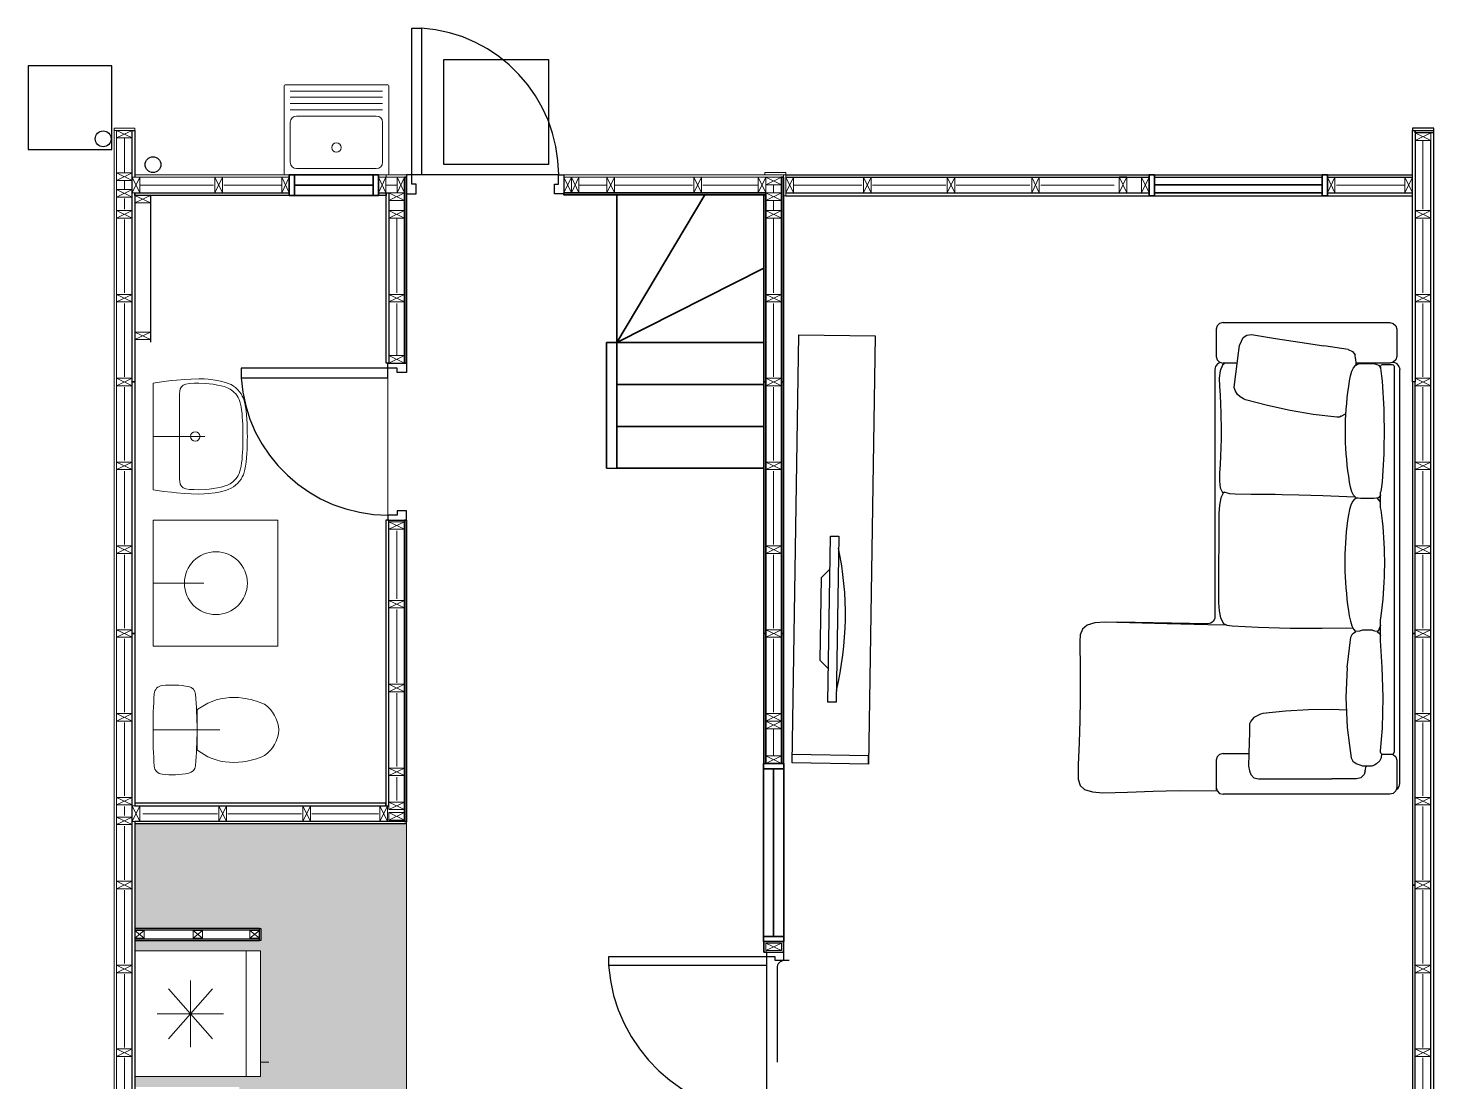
# Model space of a CAD drawing. Header units: inches. Extents: x 82 to 287, y 15 to 173.
# Drawn here: x 116.87 to 123.57, y 161.74 to 166.77 of the extents above; entities that cross this region are included whole.
import ezdxf

# ---------------------------------------------------------------- set-up
doc = ezdxf.new("R2010")
doc.units = ezdxf.units.IN
doc.header["$MEASUREMENT"] = 0
doc.linetypes.add('CENTER', pattern=[2, 1.25, -0.25, 0.25, -0.25])
doc.layers.add('_AUX', color=210, linetype='Continuous', lineweight=18, plot=False)
for name, color, linetype, lineweight in [('A-DETL-MBND', 3, 'Continuous', 18), ('A-DETL-MCUT', 4, 'Continuous', 25), ('A-DOOR-FULL', 4, 'Continuous', 25), ('A-ELEV-MBE1', 7, 'Continuous', 35), ('A-ELEV-MBE2', 4, 'Continuous', 25), ('A-FLOR-PATT', 8, 'Continuous', 18), ('A-FURN', 8, 'Continuous', 18), ('A-SECT-MCUT', 7, 'Continuous', 35), ('A-WALL-PATT', 8, 'Continuous', 18), ('A-WALL-STUD', 3, 'Continuous', 18)]:
    doc.layers.add(name, color=color, linetype=linetype, lineweight=lineweight)
doc.layers.add('ANG010029 Angely Ludres Meridienne Object by Polantis 2012-T1', color=7, linetype='Continuous', true_color=0xf0dfcc)
doc.layers.add('ARREDO', color=1, linetype='Continuous')
doc.linetypes.add('BATTING', pattern='A,0.0001,-0.1,[134,ltypeshp.shx,S=0.1,R=0,X=-0.1,Y=0],-0.2,[134,ltypeshp.shx,S=0.1,R=180,X=0.1,Y=0],-0.1', length=0.4001)

msp = doc.modelspace()

# ---------------------------------------------------------------- hatches: boundary and pattern name
at = {"layer": 'A-FLOR-PATT'}
h = msp.add_hatch(dxfattribs=at)
h.set_pattern_fill('DOTS', color=0, scale=0.02, style=0)
h.set_pattern_definition([(0, (-340.1699, 135.816882), (0.015875, 0.03175), [0, -0.03175])])
h.paths.add_polyline_path([(118.6746, 162.9714), (117.3776, 162.9714), (117.3776, 162.4714), (117.9782, 162.4714), (117.9782, 162.4144), (117.3776, 162.4144), (117.3776, 159.9634), (117.8776, 159.9634), (117.8776, 159.1634), (118.6746, 159.1634)])
h.paths.add_polyline_path([(117.4276, 160.7134), (118.0276, 160.7134), (118.0276, 161.3134), (117.4276, 161.3134)], flags=16)
h.paths.add_polyline_path([(117.8771, 161.7144), (117.3776, 161.7144), (117.3776, 161.3634), (117.8771, 161.3634)], flags=16)
h.paths.add_polyline_path([(117.9776, 162.3644), (117.3776, 162.3644), (117.3776, 161.7644), (117.9776, 161.7644)], flags=16)
h.paths.add_polyline_path([(117.8776, 160.6634), (117.3776, 160.6634), (117.3776, 159.9634), (117.8776, 159.9634)], flags=16)

# ---------------------------------------------------------------- linework, layer by layer
for p, q in [((123.5746, 158.7674), (123.5746, 166.2895)), ((120.4836, 166.0664), (123.4726, 166.0664)), ((120.4836, 165.9804), (122.2166, 165.9804)), ((122.2416, 165.9804), (123.0416, 165.9804)), ((123.0666, 165.9804), (123.4726, 165.9804)), ((120.4836, 165.9664), (123.4726, 165.9664)), ((119.6276, 164.6664), (119.6776, 164.6664)), ((120.3926, 161.5806), (120.3926, 162.2962))]:
    msp.add_line(p, q)
at = {"color": 0}
for p, q in [((122.4093, 166.0554), (123.0416, 166.0554)), ((123.0666, 166.0554), (123.2593, 166.0554))]:
    msp.add_line(p, q, dxfattribs=at)
at = {"color": 1}
for p, q in [((120.8779, 163.2947), (120.5136, 163.3004)), ((120.8773, 163.2551), (120.8779, 163.2947))]:
    msp.add_line(p, q, dxfattribs=at)
msp.add_lwpolyline([(120.9089, 165.2983), (120.8773, 163.2551), (120.513, 163.2608), (120.5447, 165.3039)], close=True, dxfattribs=at)
at = {"layer": '_AUX', "color": 0}
for points in [[(118.6746, 162.9714), (117.3776, 162.9714), (117.3776, 162.4714), (117.9782, 162.4714), (117.9782, 162.4144), (117.3776, 162.4144), (117.3776, 159.9634), (117.8776, 159.9634), (117.8776, 159.1634), (118.6746, 159.1634)], [(117.9776, 162.3644), (117.3776, 162.3644), (117.3776, 161.7644), (117.9776, 161.7644)]]:
    msp.add_lwpolyline(points, close=True, dxfattribs=at)
at = {"layer": 'A-DETL-MBND', "color": 0}
msp.add_line((117.2796, 166.2784), (117.2796, 166.2894), dxfattribs=at)
for points in [[(117.2796, 166.2894), (117.3776, 166.2894), (117.3776, 166.2784), (117.2796, 166.2784)], [(117.2796, 162.6784), (117.2796, 166.2784), (117.2906, 166.2784), (117.2906, 162.6784)], [(118.1146, 166.0554), (117.3776, 166.0554), (117.3776, 166.0664), (118.1146, 166.0664)], [(118.5396, 166.0664), (118.5776, 166.0664), (118.5776, 166.0554), (118.5396, 166.0554)], [(118.6746, 166.0664), (118.6746, 166.0554), (118.5776, 166.0554), (118.5776, 166.0664), (118.6746, 166.0664)], [(117.2906, 162.7034), (117.2906, 158.7784), (117.2796, 158.7784), (117.2796, 162.6784)]]:
    msp.add_lwpolyline(points, dxfattribs=at)
for points in [[(120.4726, 166.0664), (120.4726, 166.0554), (119.4246, 166.0554), (119.4246, 166.0664)], [(120.4836, 166.0774), (120.4836, 166.0664), (120.3836, 166.0664), (120.3836, 166.0774)], [(120.4836, 165.9664), (120.4726, 165.9664), (120.4726, 166.0664), (120.4836, 166.0664)]]:
    msp.add_lwpolyline(points, close=True, dxfattribs=at)
at = {"layer": 'A-DETL-MCUT', "color": 0}
for p, q in [((117.4526, 165.9684), (117.4526, 165.2684)), ((117.3656, 162.6784), (117.3656, 163.8784)), ((117.3656, 163.8784), (117.3776, 163.8784)), ((117.3776, 163.8784), (117.3776, 163.0564)), ((117.3776, 162.9814), (117.3776, 161.8284))]:
    msp.add_line(p, q, dxfattribs=at)
for points in [[(117.3776, 165.9755), (117.3776, 165.0784), (117.3656, 165.0784), (117.3656, 166.2784), (117.3776, 166.2784), (117.3776, 166.0554)], [(123.5746, 166.2895), (123.4726, 166.2895), (123.4726, 166.2785), (123.5746, 166.2785)], [(123.5746, 166.2664), (123.4846, 166.2664), (123.4846, 166.2784), (123.5746, 166.2784)], [(118.1146, 165.9684), (117.3776, 165.9684), (117.3776, 165.9804), (118.1146, 165.9804)], [(118.5396, 165.9804), (118.5776, 165.9804), (118.5776, 165.9684), (118.5396, 165.9684)], [(117.3776, 161.8284), (117.3776, 161.4784), (117.3656, 161.4784), (117.3656, 162.7034)], [(117.3776, 162.4654), (117.9722, 162.4654), (117.9722, 162.4714), (117.3776, 162.4714)], [(117.3776, 162.4144), (117.9722, 162.4144), (117.9722, 162.4204), (117.3776, 162.4204)]]:
    msp.add_lwpolyline(points, dxfattribs=at)
for points in [[(123.4726, 165.0784), (123.4726, 166.2784), (123.4846, 166.2784), (123.4846, 165.0784)], [(118.5896, 165.9804), (118.5896, 165.1684), (118.5776, 165.1684), (118.5776, 165.9804)], [(117.3656, 163.8784), (117.3656, 165.0784), (117.3776, 165.0784), (117.3776, 163.8784)], [(123.4846, 163.8784), (123.4846, 165.0784), (123.4726, 165.0784), (123.4726, 163.8784)], [(118.5896, 164.4184), (118.5754, 164.4184), (118.5754, 163.0564), (118.5896, 163.0564)], [(123.4846, 162.6784), (123.4846, 163.8784), (123.4726, 163.8784), (123.4726, 162.6784)], [(118.5754, 163.0564), (118.5754, 163.0684), (117.3776, 163.0684), (117.3776, 163.0564)], [(118.6746, 162.9714), (118.6746, 162.9814), (117.3776, 162.9814), (117.3776, 162.9714)], [(123.4846, 161.4784), (123.4846, 162.6784), (123.4726, 162.6784), (123.4726, 161.4784)], [(117.9722, 162.4144), (117.9722, 162.4714), (117.9782, 162.4714), (117.9782, 162.4144)]]:
    msp.add_lwpolyline(points, close=True, dxfattribs=at)
at = {"layer": 'A-DOOR-FULL', "color": 0}
for points in [[(118.7446, 166.7664), (118.7446, 166.0664), (118.6996, 166.0664), (118.6996, 166.7664), (118.7446, 166.7664)], [(118.6996, 166.0664), (118.6746, 166.0664), (118.6746, 165.9764), (118.7196, 165.9764), (118.7196, 166.0214), (118.6996, 166.0214), (118.6996, 166.0664)], [(119.3996, 166.0664), (119.4246, 166.0664), (119.4246, 165.9764), (119.3796, 165.9764), (119.3796, 166.0214), (119.3996, 166.0214), (119.3996, 166.0664)]]:
    msp.add_lwpolyline(points, dxfattribs=at)
at = {"layer": 'A-DOOR-FULL', "color": 0, "linetype": 'CENTER'}
for points in [[(118.5846, 165.1434), (118.5846, 165.1684), (118.6746, 165.1684), (118.6746, 165.1234), (118.6296, 165.1234), (118.6296, 165.1434), (118.5846, 165.1434)], [(117.8846, 165.0984), (118.5846, 165.0984), (118.5846, 165.1434), (117.8846, 165.1434), (117.8846, 165.0984)], [(118.5846, 164.4434), (118.5846, 164.4184), (118.6746, 164.4184), (118.6746, 164.4634), (118.6296, 164.4634), (118.6296, 164.4434), (118.5846, 164.4434)], [(120.3926, 162.3362), (120.3926, 162.3584), (120.4726, 162.3584), (120.4726, 162.3184), (120.4326, 162.3184), (120.4326, 162.3362), (120.3926, 162.3362)], [(119.6371, 162.2962), (120.3926, 162.2962), (120.3926, 162.3362), (119.6371, 162.3362), (119.6371, 162.2962)]]:
    msp.add_lwpolyline(points, dxfattribs=at)
for centre, radius, start, end in [((118.697, 166.0654), 0.7027, 0.08643, 86.10934), ((118.5857, 165.1461), 0.7027, 183.89066, 269.91357), ((120.4101, 162.3557), 0.7753, 184.40465, 268.71036)]:
    msp.add_arc(centre, radius, start, end, dxfattribs=at)
at = {"layer": 'A-ELEV-MBE1', "color": 0}
for p, q in [((118.1396, 166.0664), (118.5146, 166.0664)), ((118.1396, 166.0174), (118.5146, 166.0174)), ((122.2416, 165.9804), (123.0416, 165.9804)), ((118.1396, 165.9684), (118.5146, 165.9684)), ((119.6276, 165.2664), (119.6276, 164.6664)), ((119.6776, 165.2664), (119.6776, 164.6664)), ((120.3771, 162.4084), (120.3771, 163.2584)), ((120.4731, 162.4084), (120.4731, 163.2584)), ((117.2801, 161.8284), (117.2801, 161.8284))]:
    msp.add_line(p, q, dxfattribs=at)
at = {"layer": 'A-ELEV-MBE1', "color": 0, "linetype": 'Continuous'}
for p, q in [((122.2416, 166.0181), (123.0416, 166.0181)), ((120.4246, 162.4334), (120.4246, 163.2329))]:
    msp.add_line(p, q, dxfattribs=at)
at = {"layer": 'A-ELEV-MBE1', "color": 0}
for points in [[(118.1146, 166.0664), (118.1396, 166.0664), (118.1396, 165.9684), (118.1146, 165.9684)], [(118.5146, 166.0664), (118.5396, 166.0664), (118.5396, 165.9684), (118.5146, 165.9684)], [(122.2166, 166.0664), (122.2416, 166.0664), (122.2416, 165.9664), (122.2166, 165.9664)], [(123.0416, 166.0664), (123.0666, 166.0664), (123.0666, 165.9664), (123.0416, 165.9664)], [(120.3771, 163.2334), (120.3771, 163.2584), (120.4731, 163.2584), (120.4731, 163.2334)], [(120.3771, 162.4084), (120.3771, 162.4334), (120.4731, 162.4334), (120.4731, 162.4084)]]:
    msp.add_lwpolyline(points, close=True, dxfattribs=at)
for points in [[(119.6776, 165.2664), (119.6776, 165.9704)], [(119.6776, 165.2664), (120.097, 165.9704)], [(119.6776, 165.2664), (120.3776, 165.6216)], [(119.6776, 165.2664), (119.6276, 165.2664)], [(119.6776, 165.2664), (120.3776, 165.2664)], [(119.6776, 165.0664), (120.3776, 165.0664)], [(119.6776, 164.8664), (120.3776, 164.8664)], [(119.6776, 164.6664), (120.3776, 164.6664)]]:
    msp.add_lwpolyline(points, dxfattribs=at)
at = {"layer": 'A-ELEV-MBE2', "color": 0}
for p, q in [((123.5596, 158.8264), (123.5596, 166.2304)), ((119.3996, 166.0664), (118.6996, 166.0664)), ((120.4836, 166.0554), (122.2166, 166.0554)), ((122.2416, 166.0554), (123.0416, 166.0554)), ((123.0666, 166.0554), (123.4726, 166.0554))]:
    msp.add_line(p, q, dxfattribs=at)
at = {"layer": 'A-ELEV-MBE2', "color": 0, "ltscale": 0.05}
msp.add_lwpolyline([(116.8688, 166.1868), (117.2688, 166.1868), (117.2688, 166.5868), (116.8688, 166.5868)], close=True, dxfattribs=at)
at = {"layer": 'A-ELEV-MBE2', "color": 0}
msp.add_lwpolyline([(118.8515, 166.6164), (119.3515, 166.6164), (119.3515, 166.1164), (118.8515, 166.1164), (118.8515, 166.6164)], dxfattribs=at)
at = {"layer": 'A-ELEV-MBE2', "color": 0, "ltscale": 0.05}
for centre in [(117.2269, 166.2383), (117.4645, 166.1149)]:
    msp.add_circle(centre, 0.0375, dxfattribs=at)
at = {"layer": 'A-FLOR-PATT', "color": 0}
msp.add_line((118.5846, 164.4434), (118.5846, 165.1434), dxfattribs=at)
at = {"layer": 'A-FLOR-PATT', "color": 0, "linetype": 'BATTING', "ltscale": 0.11}
msp.add_lwpolyline([(118.6272, 165.6619), (118.6272, 165.6624)], dxfattribs=at)
at = {"layer": 'A-FURN', "color": 0, "ltscale": 0.25}
for p, q in [((118.0896, 166.4914), (118.0896, 166.0714)), ((118.5846, 166.4964), (118.0946, 166.4964)), ((118.5596, 166.4664), (118.1196, 166.4664)), ((118.5896, 166.0714), (118.5896, 166.4914)), ((118.5596, 166.4364), (118.1196, 166.4364)), ((118.5596, 166.4064), (118.1196, 166.4064)), ((118.5596, 166.3764), (118.1196, 166.3764)), ((118.1196, 166.3164), (118.1196, 166.1264)), ((118.5296, 166.3464), (118.1496, 166.3464)), ((118.5596, 166.1264), (118.5596, 166.3164)), ((118.0946, 166.0664), (118.5846, 166.0664)), ((118.1496, 166.0964), (118.5296, 166.0964))]:
    msp.add_line(p, q, dxfattribs=at)
at = {"layer": 'A-FURN', "color": 0}
for p, q in [((117.5163, 165.0805), (117.4646, 165.073)), ((117.4646, 165.073), (117.4646, 164.8184)), ((117.5524, 165.0849), (117.5163, 165.0805)), ((117.5773, 165.0875), (117.5524, 165.0849)), ((117.6157, 165.0906), (117.5773, 165.0875)), ((117.5918, 165.0338), (117.5909, 165.0219)), ((117.5949, 165.0457), (117.5918, 165.0338)), ((117.6005, 165.055), (117.5949, 165.0457)), ((117.6088, 165.0628), (117.6005, 165.055)), ((117.6207, 165.0684), (117.6088, 165.0628)), ((117.6468, 165.0923), (117.6157, 165.0906)), ((117.6386, 165.0708), (117.6207, 165.0684)), ((117.6615, 165.0722), (117.6386, 165.0708)), ((117.6837, 165.0934), (117.6468, 165.0923)), ((117.6835, 165.0724), (117.6615, 165.0722)), ((117.7145, 165.0714), (117.6835, 165.0724)), ((117.7082, 165.0928), (117.6837, 165.0934)), ((117.7279, 165.0913), (117.7082, 165.0928)), ((117.7327, 165.0698), (117.7145, 165.0714)), ((117.7619, 165.0869), (117.7279, 165.0913)), ((117.7513, 165.0674), (117.7327, 165.0698)), ((117.7725, 165.0636), (117.7513, 165.0674)), ((117.7859, 165.0823), (117.7619, 165.0869)), ((117.7894, 165.0599), (117.7725, 165.0636)), ((117.81, 165.0763), (117.7859, 165.0823)), ((117.8047, 165.056), (117.7894, 165.0599)), ((117.8196, 165.0507), (117.8047, 165.056)), ((117.8237, 165.0717), (117.81, 165.0763)), ((117.8323, 165.044), (117.8196, 165.0507)), ((117.8369, 165.0655), (117.8237, 165.0717)), ((117.8456, 165.0345), (117.8323, 165.044)), ((117.8479, 165.059), (117.8369, 165.0655)), ((117.8524, 165.0283), (117.8456, 165.0345)), ((117.8584, 165.0512), (117.8479, 165.059)), ((117.8692, 165.0411), (117.8584, 165.0512)), ((117.8774, 165.0318), (117.8692, 165.0411)), ((117.8845, 165.0219), (117.8774, 165.0318)), ((117.5909, 165.0219), (117.5906, 165.0095)), ((117.5906, 164.8184), (117.5906, 165.0095)), ((117.8591, 165.021), (117.8524, 165.0283)), ((117.8654, 165.0127), (117.8591, 165.021)), ((117.8708, 165.004), (117.8654, 165.0127)), ((117.8755, 164.9946), (117.8708, 165.004)), ((117.8793, 164.9845), (117.8755, 164.9946)), ((117.8824, 164.9727), (117.8793, 164.9845)), ((117.8849, 164.9598), (117.8824, 164.9727)), ((117.8907, 165.0114), (117.8845, 165.0219)), ((117.8955, 165.0013), (117.8907, 165.0114)), ((117.8999, 164.9891), (117.8955, 165.0013)), ((117.9031, 164.9765), (117.8999, 164.9891)), ((117.9062, 164.9596), (117.9031, 164.9765)), ((117.8872, 164.945), (117.8849, 164.9598)), ((117.8892, 164.9287), (117.8872, 164.945)), ((117.8906, 164.9112), (117.8892, 164.9287)), ((117.8916, 164.895), (117.8906, 164.9112)), ((117.9089, 164.941), (117.9062, 164.9596)), ((117.911, 164.9211), (117.9089, 164.941)), ((117.9123, 164.9002), (117.911, 164.9211)), ((117.9133, 164.8797), (117.9123, 164.9006)), ((117.8924, 164.8766), (117.8916, 164.895)), ((117.8931, 164.857), (117.8924, 164.8766)), ((117.8935, 164.8357), (117.8931, 164.857)), ((117.8936, 164.8184), (117.8935, 164.8357)), ((117.9141, 164.8571), (117.9133, 164.8801)), ((117.9145, 164.8336), (117.9141, 164.8575)), ((117.9146, 164.8184), (117.9145, 164.834)), ((117.4646, 164.8184), (117.4646, 164.5639)), ((117.4646, 164.8184), (117.7122, 164.8184)), ((117.5906, 164.8184), (117.5906, 164.6274)), ((117.8931, 164.7798), (117.8924, 164.7602)), ((117.8935, 164.8011), (117.8931, 164.7798)), ((117.8936, 164.8184), (117.8935, 164.8011)), ((117.9133, 164.7568), (117.9141, 164.7797)), ((117.9141, 164.7793), (117.9145, 164.803)), ((117.9145, 164.803), (117.9146, 164.8184)), ((117.8892, 164.7082), (117.8872, 164.6918)), ((117.8906, 164.7256), (117.8892, 164.7082)), ((117.8916, 164.7419), (117.8906, 164.7256)), ((117.8924, 164.7602), (117.8916, 164.7419)), ((117.9062, 164.6773), (117.9089, 164.6958)), ((117.9089, 164.6958), (117.911, 164.7157)), ((117.911, 164.7157), (117.9123, 164.7366)), ((117.9123, 164.7362), (117.9133, 164.7571)), ((117.8708, 164.6328), (117.8654, 164.6241)), ((117.8755, 164.6422), (117.8708, 164.6328)), ((117.8793, 164.6524), (117.8755, 164.6422)), ((117.8824, 164.6642), (117.8793, 164.6524)), ((117.8849, 164.677), (117.8824, 164.6642)), ((117.8872, 164.6918), (117.8849, 164.677)), ((117.8907, 164.6254), (117.8955, 164.6356)), ((117.8955, 164.6356), (117.8999, 164.6478)), ((117.8999, 164.6478), (117.9031, 164.6603)), ((117.9031, 164.6603), (117.9062, 164.6773)), ((117.4646, 164.5639), (117.5163, 164.5564)), ((117.5909, 164.6149), (117.5906, 164.6274)), ((117.5918, 164.603), (117.5909, 164.6149)), ((117.5949, 164.5911), (117.5918, 164.603)), ((117.6005, 164.5818), (117.5949, 164.5911)), ((117.6088, 164.5741), (117.6005, 164.5818)), ((117.6207, 164.5684), (117.6088, 164.5741)), ((117.6386, 164.5661), (117.6207, 164.5684)), ((117.6615, 164.5647), (117.6386, 164.5661)), ((117.6835, 164.5644), (117.6615, 164.5647)), ((117.7145, 164.5655), (117.6835, 164.5644)), ((117.7327, 164.5671), (117.7145, 164.5655)), ((117.7513, 164.5695), (117.7327, 164.5671)), ((117.7725, 164.5732), (117.7513, 164.5695)), ((117.7894, 164.5769), (117.7725, 164.5732)), ((117.8047, 164.5809), (117.7894, 164.5769)), ((117.8196, 164.5862), (117.8047, 164.5809)), ((117.81, 164.5605), (117.8237, 164.5652)), ((117.8323, 164.5928), (117.8196, 164.5862)), ((117.8237, 164.5652), (117.8369, 164.5713)), ((117.8456, 164.6023), (117.8323, 164.5928)), ((117.8369, 164.5713), (117.8479, 164.5779)), ((117.8524, 164.6085), (117.8456, 164.6023)), ((117.8479, 164.5779), (117.8584, 164.5857)), ((117.8591, 164.6158), (117.8524, 164.6085)), ((117.8584, 164.5857), (117.8692, 164.5958)), ((117.8654, 164.6241), (117.8591, 164.6158)), ((117.8692, 164.5958), (117.8774, 164.605)), ((117.8774, 164.605), (117.8845, 164.6149)), ((117.8845, 164.6149), (117.8907, 164.6254)), ((117.5163, 164.5564), (117.5524, 164.5519)), ((117.5524, 164.5519), (117.5773, 164.5494)), ((117.5773, 164.5494), (117.6157, 164.5463)), ((117.6157, 164.5463), (117.6468, 164.5445)), ((117.6468, 164.5445), (117.6837, 164.5434)), ((117.6837, 164.5434), (117.7082, 164.5441)), ((117.7082, 164.5441), (117.7279, 164.5455)), ((117.7279, 164.5455), (117.7619, 164.5499)), ((117.7619, 164.5499), (117.7859, 164.5546)), ((117.7859, 164.5546), (117.81, 164.5605)), ((120.3776, 164.3584), (120.3776, 162.3584)), ((117.6755, 163.4184), (117.6755, 163.5129)), ((117.6782, 163.5173), (117.7265, 163.5465)), ((117.7836, 163.4184), (117.4646, 163.4184)), ((117.6755, 163.4184), (117.6755, 163.3239)), ((117.6782, 163.3195), (117.7265, 163.2903)), ((117.4226, 162.4609), (117.3776, 162.4249)), ((117.3776, 162.4609), (117.4226, 162.4249)), ((117.7004, 162.4609), (117.6554, 162.4249)), ((117.6554, 162.4609), (117.7004, 162.4249)), ((117.9722, 162.4609), (117.9272, 162.4249)), ((117.9272, 162.4609), (117.9722, 162.4249)), ((117.3776, 162.3644), (117.3776, 161.7644)), ((117.9776, 162.3644), (117.3776, 162.3644)), ((117.9082, 161.7644), (117.9082, 162.3644)), ((117.9776, 161.7644), (117.9776, 162.3644)), ((117.6429, 162.0644), (117.6429, 162.2231)), ((117.7481, 161.9455), (117.5378, 162.1833)), ((117.7481, 162.1833), (117.5378, 161.9455)), ((117.4842, 162.0644), (117.8016, 162.0644)), ((117.6429, 162.0644), (117.6429, 161.9057)), ((117.9776, 161.8338), (118.0176, 161.8338)), ((117.3776, 161.7644), (117.9776, 161.7644))]:
    msp.add_line(p, q, dxfattribs=at)
for points in [[(117.4646, 164.4184), (117.4646, 163.8184), (118.0596, 163.8184), (118.0596, 164.4184), (117.4646, 164.4184)], [(117.4646, 164.1184), (117.7066, 164.1184)]]:
    msp.add_lwpolyline(points, dxfattribs=at)
for points in [[(117.4226, 162.4609), (117.3776, 162.4609), (117.3776, 162.4249), (117.4226, 162.4249)], [(117.7004, 162.4609), (117.6554, 162.4609), (117.6554, 162.4249), (117.7004, 162.4249)], [(117.9722, 162.4609), (117.9272, 162.4609), (117.9272, 162.4249), (117.9722, 162.4249)]]:
    msp.add_lwpolyline(points, close=True, dxfattribs=at)
at = {"layer": 'A-FURN', "color": 0, "ltscale": 0.25}
msp.add_circle((118.3396, 166.1964), 0.0224, dxfattribs=at)
at = {"layer": 'A-FURN', "color": 0}
for centre, radius in [((117.666, 164.8184), 0.0228), ((117.7646, 164.1184), 0.15)]:
    msp.add_circle(centre, radius, dxfattribs=at)
at = {"layer": 'A-FURN', "color": 0, "ltscale": 0.25}
for centre, radius, start, end in [((118.0946, 166.4914), 0.005, 90, 180), ((118.5846, 166.4914), 0.005, 0, 90), ((118.1496, 166.3164), 0.03, 90, 180), ((118.5296, 166.3164), 0.03, 0, 90), ((118.1496, 166.1264), 0.03, 180, 270), ((118.5296, 166.1264), 0.03, 270, 0), ((118.0946, 166.0714), 0.005, 180, 270), ((118.5846, 166.0714), 0.005, 270, 0)]:
    msp.add_arc(centre, radius, start, end, dxfattribs=at)
at = {"layer": 'A-FURN', "color": 0}
for centre, radius, start, end in [((117.9373, 164.9018), 0.025, 182.80689, 183.76472), ((117.9383, 164.8809), 0.025, 181.9684, 182.80689), ((117.9391, 164.858), 0.025, 181.0739, 181.9684), ((117.9395, 164.8341), 0.025, 180.31842, 181.0739), ((117.9391, 164.7789), 0.025, 178.0316, 178.9261), ((117.9373, 164.735), 0.025, 176.23528, 177.19311), ((117.9383, 164.7559), 0.025, 177.19311, 178.0316), ((117.5122, 163.5883), 0.042, 96.3359, 176.25542), ((117.5549, 163.2037), 0.429, 79.25484, 96.3359), ((117.6274, 163.5859), 0.04, 4.94027, 79.25484), ((120.108, 163.4184), 2.6433, 176.25542, 183.74458), ((115.6904, 163.4184), 1.9843, 355.05973, 4.94027), ((117.8506, 163.2734), 0.3, 81.79307, 114.43818), ((117.8471, 163.2153), 0.3581, 65.47558, 82.55676), ((117.6805, 163.5129), 0.005, 118.0226, 180), ((117.9082, 163.4112), 0.1566, 2.65515, 56.02113), ((117.9082, 163.4257), 0.1566, 303.97887, 357.34485), ((117.6805, 163.3239), 0.005, 180, 241.9774), ((117.8506, 163.5634), 0.3, 245.56182, 278.20693), ((117.8471, 163.6216), 0.3581, 277.44324, 294.52442), ((117.5122, 163.2485), 0.042, 183.74458, 263.6641), ((117.6274, 163.251), 0.04, 280.74516, 355.05973), ((117.5549, 163.6331), 0.429, 263.6641, 280.74516)]:
    msp.add_arc(centre, radius, start, end, dxfattribs=at)
at = {"layer": 'A-SECT-MCUT', "color": 0}
for p, q in [((120.3777, 162.4084), (120.3777, 162.3584)), ((120.3777, 162.3584), (120.3926, 162.3584)), ((120.4726, 162.3584), (120.4726, 162.4084))]:
    msp.add_line(p, q, dxfattribs=at)
for points in [[(118.6746, 166.0554), (118.6646, 166.0554), (118.6646, 165.1684), (118.6746, 165.1684)], [(120.4726, 166.0554), (120.4726, 165.0784), (120.4626, 165.0784), (120.4626, 166.0554)], [(119.4246, 165.9804), (120.3876, 165.9804), (120.3876, 165.9704), (119.4246, 165.9704)], [(120.3876, 165.9704), (120.3876, 165.0784), (120.3776, 165.0784), (120.3776, 165.9704)], [(120.3876, 165.0784), (120.3876, 163.8784), (120.3776, 163.8784), (120.3776, 165.0784)], [(120.4726, 165.0784), (120.4726, 163.8784), (120.4626, 163.8784), (120.4626, 165.0784)], [(118.6646, 162.9814), (118.6746, 162.9814), (118.6746, 164.4184), (118.6646, 164.4184)]]:
    msp.add_lwpolyline(points, close=True, dxfattribs=at)
for points in [[(120.3776, 163.2584), (120.3776, 163.8784), (120.3876, 163.8784), (120.3876, 163.2584)], [(120.4626, 163.2584), (120.4626, 163.8784), (120.4726, 163.8784), (120.4726, 163.2584)]]:
    msp.add_lwpolyline(points, dxfattribs=at)
at = {"layer": 'A-WALL-PATT', "color": 0, "ltscale": 0.1}
for p, q in [((117.3281, 166.0759), (117.3281, 166.2424)), ((123.5221, 166.2304), (123.5221, 165.9034)), ((117.3281, 165.9959), (117.3281, 166.0399)), ((117.7526, 166.0179), (117.4016, 166.0179)), ((118.0786, 166.0179), (117.8026, 166.0179)), ((118.5756, 166.0179), (118.6286, 166.0179)), ((119.6296, 166.0179), (119.4966, 166.0179)), ((119.6656, 166.0179), (120.0376, 166.0179)), ((120.0876, 166.0179), (120.3516, 166.0179)), ((120.4251, 165.9804), (120.4251, 166.0194)), ((120.8466, 166.0179), (120.5196, 166.0179)), ((121.2466, 166.0179), (120.8966, 166.0179)), ((121.6476, 166.0179), (121.2966, 166.0179)), ((122.049, 166.0179), (121.699, 166.0179)), ((123.1096, 166.0179), (123.4366, 166.0179)), ((117.3281, 165.9034), (117.3281, 165.9529)), ((120.4251, 165.9444), (120.4251, 165.8964)), ((117.3281, 165.5034), (117.3281, 165.8534)), ((118.6271, 165.5034), (118.6271, 165.8604)), ((120.4251, 165.8604), (120.4251, 165.5034)), ((123.5221, 165.8534), (123.5221, 165.5034)), ((117.3281, 165.1034), (117.3281, 165.4534)), ((118.6271, 165.2044), (118.6271, 165.4534)), ((120.4251, 165.4534), (120.4251, 165.1034)), ((123.5221, 165.4534), (123.5221, 165.1034)), ((117.3281, 164.7034), (117.3281, 165.0534)), ((120.4251, 165.0534), (120.4251, 164.7034)), ((123.5221, 165.0534), (123.5221, 164.7034)), ((117.3281, 164.3034), (117.3281, 164.6534)), ((120.4251, 164.6534), (120.4251, 164.3034)), ((123.5221, 164.6534), (123.5221, 164.3034)), ((118.6271, 164.0434), (118.6271, 164.3684)), ((117.3281, 163.9034), (117.3281, 164.2534)), ((120.4251, 164.2534), (120.4251, 163.9034)), ((123.5221, 164.2534), (123.5221, 163.9034)), ((118.6271, 163.6434), (118.6271, 163.9934)), ((117.3281, 163.5034), (117.3281, 163.8534)), ((120.4251, 163.8534), (120.4251, 163.5034)), ((123.5221, 163.8534), (123.5221, 163.5034)), ((118.6271, 163.2434), (118.6271, 163.5934)), ((117.3281, 163.1033), (117.3281, 163.4534)), ((120.4251, 163.4244), (120.4251, 163.2944)), ((123.5221, 163.4534), (123.5221, 163.1033)), ((118.6271, 163.0814), (118.6271, 163.1934)), ((117.3281, 163.0533), (117.3281, 163.0099)), ((117.4156, 163.0189), (117.7723, 163.0189)), ((117.8223, 163.0189), (118.1723, 163.0189)), ((118.2223, 163.0189), (118.5396, 163.0189)), ((123.5221, 163.0533), (123.5221, 162.7034)), ((117.3281, 162.9599), (117.3281, 162.7034)), ((117.3281, 162.6534), (117.3281, 162.3034)), ((123.5221, 162.6534), (123.5221, 162.3034)), ((117.3281, 161.9034), (117.3281, 162.2534)), ((123.5221, 162.2534), (123.5221, 161.9034)), ((117.3281, 161.8534), (117.3281, 161.5034)), ((123.5221, 161.8534), (123.5221, 161.5034))]:
    msp.add_line(p, q, dxfattribs=at)
at = {"layer": 'A-WALL-PATT', "color": 0}
msp.add_line((119.5246, 166.0179), (119.6226, 166.0179), dxfattribs=at)
at = {"layer": 'A-WALL-STUD', "color": 0}
for p, q in [((117.3656, 166.2784), (117.2906, 166.2424)), ((117.2906, 166.2784), (117.3656, 166.2424)), ((123.5596, 166.2664), (123.4846, 166.2304)), ((123.4846, 166.2664), (123.5596, 166.2304)), ((117.3656, 166.0399), (117.2906, 166.0759)), ((117.2906, 166.0399), (117.3656, 166.0759)), ((117.3656, 165.9804), (117.4016, 166.0554)), ((117.3656, 166.0554), (117.4016, 165.9804)), ((117.7596, 165.9804), (117.7956, 166.0554)), ((117.7596, 166.0554), (117.7956, 165.9804)), ((118.0786, 165.9804), (118.1146, 166.0554)), ((118.0786, 166.0554), (118.1146, 165.9804)), ((118.5396, 165.9804), (118.5756, 166.0554)), ((118.5396, 166.0554), (118.5756, 165.9804)), ((118.6286, 165.9804), (118.6646, 166.0554)), ((118.6286, 166.0554), (118.6646, 165.9804)), ((119.4246, 165.9804), (119.4606, 166.0554)), ((119.4246, 166.0554), (119.4606, 165.9804)), ((119.4606, 165.9804), (119.4966, 166.0554)), ((119.4606, 166.0554), (119.4966, 165.9804)), ((119.6296, 165.9804), (119.6656, 166.0554)), ((119.6296, 166.0554), (119.6656, 165.9804)), ((120.0446, 165.9804), (120.0806, 166.0554)), ((120.0446, 166.0554), (120.0806, 165.9804)), ((120.3516, 165.9804), (120.3876, 166.0554)), ((120.3516, 166.0554), (120.3876, 165.9804)), ((120.3876, 166.0554), (120.4626, 166.0194)), ((120.4626, 166.0554), (120.3876, 166.0194)), ((120.5196, 166.0554), (120.4836, 165.9804)), ((120.5196, 165.9804), (120.4836, 166.0554)), ((120.8896, 166.0554), (120.8536, 165.9804)), ((120.8896, 165.9804), (120.8536, 166.0554)), ((121.2896, 166.0554), (121.2536, 165.9804)), ((121.2896, 165.9804), (121.2536, 166.0554)), ((121.692, 166.0554), (121.656, 165.9804)), ((121.692, 165.9804), (121.656, 166.0554)), ((122.11, 166.0562), (122.074, 165.9812)), ((122.11, 165.9812), (122.074, 166.0562)), ((122.2166, 166.0554), (122.1806, 165.9804)), ((122.2166, 165.9804), (122.1806, 166.0554)), ((123.0666, 165.9804), (123.1026, 166.0554)), ((123.0666, 166.0554), (123.1026, 165.9804)), ((123.4366, 165.9804), (123.4726, 166.0554)), ((123.4366, 166.0554), (123.4726, 165.9804)), ((117.3656, 165.9959), (117.2906, 165.9599)), ((117.2906, 165.9959), (117.3656, 165.9599)), ((118.5896, 165.9804), (118.6646, 165.9444)), ((118.6646, 165.9804), (118.5896, 165.9444)), ((120.3876, 165.9804), (120.4626, 165.9444)), ((120.4626, 165.9804), (120.3876, 165.9444)), ((117.4526, 165.9684), (117.3776, 165.9324)), ((117.3776, 165.9684), (117.4526, 165.9324)), ((117.3656, 165.8964), (117.2906, 165.8604)), ((117.2906, 165.8964), (117.3656, 165.8604)), ((118.5896, 165.8964), (118.6646, 165.8604)), ((118.6646, 165.8964), (118.5896, 165.8604)), ((120.4626, 165.8964), (120.3876, 165.8604)), ((120.3876, 165.8964), (120.4626, 165.8604)), ((123.5596, 165.8964), (123.4846, 165.8604)), ((123.4846, 165.8964), (123.5596, 165.8604)), ((117.3656, 165.4964), (117.2906, 165.4604)), ((117.2906, 165.4964), (117.3656, 165.4604)), ((118.5896, 165.4964), (118.6646, 165.4604)), ((118.6646, 165.4964), (118.5896, 165.4604)), ((120.4626, 165.4964), (120.3876, 165.4604)), ((120.3876, 165.4964), (120.4626, 165.4604)), ((123.5596, 165.4964), (123.4846, 165.4604)), ((123.4846, 165.4964), (123.5596, 165.4604)), ((123.5596, 165.4964), (123.4846, 165.4604)), ((123.4846, 165.4964), (123.5596, 165.4604)), ((117.4526, 165.3164), (117.3776, 165.2804)), ((117.3776, 165.3164), (117.4526, 165.2804)), ((118.5896, 165.2044), (118.6646, 165.1684)), ((118.6646, 165.2044), (118.5896, 165.1684)), ((117.3656, 165.0964), (117.2906, 165.0604)), ((117.2906, 165.0964), (117.3656, 165.0604)), ((120.4626, 165.0964), (120.3876, 165.0604)), ((120.3876, 165.0964), (120.4626, 165.0604)), ((123.5596, 165.0964), (123.4846, 165.0604)), ((123.4846, 165.0964), (123.5596, 165.0604)), ((117.3656, 164.6964), (117.2906, 164.6604)), ((117.2906, 164.6964), (117.3656, 164.6604)), ((120.4626, 164.6964), (120.3876, 164.6604)), ((120.3876, 164.6964), (120.4626, 164.6604)), ((123.4846, 164.6964), (123.5596, 164.6604)), ((123.5596, 164.6964), (123.4846, 164.6604)), ((118.5896, 164.4114), (118.6646, 164.3754)), ((118.6646, 164.4114), (118.5896, 164.3754)), ((117.3656, 164.2964), (117.2906, 164.2604)), ((117.2906, 164.2964), (117.3656, 164.2604)), ((120.4626, 164.2964), (120.3876, 164.2604)), ((120.3876, 164.2964), (120.4626, 164.2604)), ((123.5596, 164.2964), (123.4846, 164.2604)), ((123.4846, 164.2964), (123.5596, 164.2604)), ((118.5896, 164.0364), (118.6646, 164.0004)), ((118.6646, 164.0364), (118.5896, 164.0004)), ((117.3656, 163.8604), (117.2906, 163.8964)), ((117.2906, 163.8604), (117.3656, 163.8964)), ((120.4626, 163.8604), (120.3876, 163.8964)), ((120.3876, 163.8604), (120.4626, 163.8964)), ((123.5596, 163.8604), (123.4846, 163.8964)), ((123.4846, 163.8604), (123.5596, 163.8964)), ((123.4846, 163.8604), (123.5596, 163.8964)), ((123.5596, 163.8604), (123.4846, 163.8964)), ((118.5896, 163.6364), (118.6646, 163.6004)), ((118.6646, 163.6364), (118.5896, 163.6004)), ((117.3656, 163.4604), (117.2906, 163.4964)), ((117.2906, 163.4604), (117.3656, 163.4964)), ((120.4626, 163.4604), (120.3876, 163.4964)), ((120.3876, 163.4604), (120.4626, 163.4964)), ((123.5596, 163.4604), (123.4846, 163.4964)), ((123.4846, 163.4604), (123.5596, 163.4964)), ((123.4846, 163.4604), (123.5596, 163.4964)), ((123.5596, 163.4604), (123.4846, 163.4964)), ((120.4626, 163.4244), (120.3876, 163.4604)), ((120.3876, 163.4244), (120.4626, 163.4604)), ((120.4626, 163.2584), (120.3876, 163.2944)), ((120.3876, 163.2584), (120.4626, 163.2944)), ((118.5896, 163.2364), (118.6646, 163.2004)), ((118.6646, 163.2364), (118.5896, 163.2004)), ((117.3656, 163.0603), (117.2906, 163.0963)), ((117.2906, 163.0603), (117.3656, 163.0963)), ((123.4846, 163.0603), (123.5596, 163.0963)), ((123.5596, 163.0603), (123.4846, 163.0963)), ((117.3656, 162.9814), (117.4016, 163.0564)), ((117.3656, 163.0564), (117.4016, 162.9814)), ((117.7793, 162.9814), (117.8153, 163.0564)), ((117.7793, 163.0564), (117.8153, 162.9814)), ((118.1793, 162.9814), (118.2153, 163.0564)), ((118.1793, 163.0564), (118.2153, 162.9814)), ((118.5466, 162.9814), (118.5826, 163.0564)), ((118.5466, 163.0564), (118.5826, 162.9814)), ((118.5896, 163.0744), (118.6646, 163.0384)), ((118.6646, 163.0744), (118.5896, 163.0384)), ((118.5896, 163.0244), (118.6646, 162.9884)), ((118.6646, 163.0244), (118.5896, 162.9884)), ((117.3656, 163.0029), (117.2906, 162.9669)), ((117.2906, 163.0029), (117.3656, 162.9669)), ((117.3656, 162.6964), (117.2906, 162.6604)), ((117.2906, 162.6964), (117.3656, 162.6604)), ((123.4846, 162.6964), (123.5596, 162.6604)), ((123.5596, 162.6964), (123.4846, 162.6604)), ((120.4626, 162.4014), (120.3876, 162.3654)), ((120.3876, 162.4014), (120.4626, 162.3654)), ((117.3656, 162.2964), (117.2906, 162.2604)), ((117.2906, 162.2964), (117.3656, 162.2604)), ((123.4846, 162.2964), (123.5596, 162.2604)), ((123.5596, 162.2964), (123.4846, 162.2604)), ((117.3656, 161.8964), (117.2906, 161.8604)), ((117.2906, 161.8964), (117.3656, 161.8604)), ((123.4846, 161.8964), (123.5596, 161.8604)), ((123.5596, 161.8964), (123.4846, 161.8604))]:
    msp.add_line(p, q, dxfattribs=at)
for points in [[(117.3656, 166.2784), (117.2906, 166.2784), (117.2906, 166.2424), (117.3656, 166.2424)], [(123.5596, 166.2664), (123.4846, 166.2664), (123.4846, 166.2304), (123.5596, 166.2304)], [(117.3656, 166.0399), (117.2906, 166.0399), (117.2906, 166.0759), (117.3656, 166.0759)], [(117.3656, 165.9804), (117.3656, 166.0554), (117.4016, 166.0554), (117.4016, 165.9804)], [(117.7596, 165.9804), (117.7596, 166.0554), (117.7956, 166.0554), (117.7956, 165.9804)], [(118.0786, 165.9804), (118.0786, 166.0554), (118.1146, 166.0554), (118.1146, 165.9804)], [(118.5396, 165.9804), (118.5396, 166.0554), (118.5756, 166.0554), (118.5756, 165.9804)], [(118.6286, 165.9804), (118.6286, 166.0554), (118.6646, 166.0554), (118.6646, 165.9804)], [(119.4246, 165.9804), (119.4246, 166.0554), (119.4606, 166.0554), (119.4606, 165.9804)], [(119.4606, 165.9804), (119.4606, 166.0554), (119.4966, 166.0554), (119.4966, 165.9804)], [(119.6296, 165.9804), (119.6296, 166.0554), (119.6656, 166.0554), (119.6656, 165.9804)], [(120.0446, 165.9804), (120.0446, 166.0554), (120.0806, 166.0554), (120.0806, 165.9804)], [(120.3516, 165.9804), (120.3516, 166.0554), (120.3876, 166.0554), (120.3876, 165.9804)], [(120.3876, 166.0554), (120.4626, 166.0554), (120.4626, 166.0194), (120.3876, 166.0194)], [(120.5196, 166.0554), (120.5196, 165.9804), (120.4836, 165.9804), (120.4836, 166.0554)], [(120.8896, 166.0554), (120.8896, 165.9804), (120.8536, 165.9804), (120.8536, 166.0554)], [(121.2896, 166.0554), (121.2896, 165.9804), (121.2536, 165.9804), (121.2536, 166.0554)], [(121.692, 166.0554), (121.692, 165.9804), (121.656, 165.9804), (121.656, 166.0554)], [(122.11, 166.0562), (122.11, 165.9812), (122.074, 165.9812), (122.074, 166.0562)], [(122.2166, 166.0554), (122.2166, 165.9804), (122.1806, 165.9804), (122.1806, 166.0554)], [(123.0666, 165.9804), (123.0666, 166.0554), (123.1026, 166.0554), (123.1026, 165.9804)], [(123.4366, 165.9804), (123.4366, 166.0554), (123.4726, 166.0554), (123.4726, 165.9804)], [(117.3656, 165.9959), (117.2906, 165.9959), (117.2906, 165.9599), (117.3656, 165.9599)], [(118.5896, 165.9804), (118.6646, 165.9804), (118.6646, 165.9444), (118.5896, 165.9444)], [(120.3876, 165.9804), (120.4626, 165.9804), (120.4626, 165.9444), (120.3876, 165.9444)], [(117.4526, 165.9684), (117.3776, 165.9684), (117.3776, 165.9324), (117.4526, 165.9324)], [(117.3656, 165.8964), (117.2906, 165.8964), (117.2906, 165.8604), (117.3656, 165.8604)], [(118.5896, 165.8964), (118.6646, 165.8964), (118.6646, 165.8604), (118.5896, 165.8604)], [(120.4626, 165.8964), (120.3876, 165.8964), (120.3876, 165.8604), (120.4626, 165.8604)], [(123.5596, 165.8964), (123.4846, 165.8964), (123.4846, 165.8604), (123.5596, 165.8604)], [(117.3656, 165.4964), (117.2906, 165.4964), (117.2906, 165.4604), (117.3656, 165.4604)], [(118.5896, 165.4964), (118.6646, 165.4964), (118.6646, 165.4604), (118.5896, 165.4604)], [(120.4626, 165.4964), (120.3876, 165.4964), (120.3876, 165.4604), (120.4626, 165.4604)], [(123.5596, 165.4964), (123.4846, 165.4964), (123.4846, 165.4604), (123.5596, 165.4604)], [(123.5596, 165.4964), (123.4846, 165.4964), (123.4846, 165.4604), (123.5596, 165.4604)], [(117.4526, 165.3164), (117.3776, 165.3164), (117.3776, 165.2804), (117.4526, 165.2804)], [(118.5896, 165.2044), (118.6646, 165.2044), (118.6646, 165.1684), (118.5896, 165.1684)], [(117.3656, 165.0964), (117.2906, 165.0964), (117.2906, 165.0604), (117.3656, 165.0604)], [(120.4626, 165.0964), (120.3876, 165.0964), (120.3876, 165.0604), (120.4626, 165.0604)], [(123.5596, 165.0964), (123.4846, 165.0964), (123.4846, 165.0604), (123.5596, 165.0604)], [(117.3656, 164.6964), (117.2906, 164.6964), (117.2906, 164.6604), (117.3656, 164.6604)], [(120.4626, 164.6964), (120.3876, 164.6964), (120.3876, 164.6604), (120.4626, 164.6604)], [(123.4846, 164.6964), (123.5596, 164.6964), (123.5596, 164.6604), (123.4846, 164.6604)], [(118.5896, 164.4114), (118.6646, 164.4114), (118.6646, 164.3754), (118.5896, 164.3754)], [(117.3656, 164.2964), (117.2906, 164.2964), (117.2906, 164.2604), (117.3656, 164.2604)], [(120.4626, 164.2964), (120.3876, 164.2964), (120.3876, 164.2604), (120.4626, 164.2604)], [(123.5596, 164.2964), (123.4846, 164.2964), (123.4846, 164.2604), (123.5596, 164.2604)], [(118.5896, 164.0364), (118.6646, 164.0364), (118.6646, 164.0004), (118.5896, 164.0004)], [(117.3656, 163.8604), (117.2906, 163.8604), (117.2906, 163.8964), (117.3656, 163.8964)], [(120.4626, 163.8604), (120.3876, 163.8604), (120.3876, 163.8964), (120.4626, 163.8964)], [(123.5596, 163.8604), (123.4846, 163.8604), (123.4846, 163.8964), (123.5596, 163.8964)], [(123.4846, 163.8604), (123.5596, 163.8604), (123.5596, 163.8964), (123.4846, 163.8964)], [(118.5896, 163.6364), (118.6646, 163.6364), (118.6646, 163.6004), (118.5896, 163.6004)], [(117.3656, 163.4604), (117.2906, 163.4604), (117.2906, 163.4964), (117.3656, 163.4964)], [(120.4626, 163.4604), (120.3876, 163.4604), (120.3876, 163.4964), (120.4626, 163.4964)], [(123.5596, 163.4604), (123.4846, 163.4604), (123.4846, 163.4964), (123.5596, 163.4964)], [(123.4846, 163.4604), (123.5596, 163.4604), (123.5596, 163.4964), (123.4846, 163.4964)], [(120.4626, 163.4244), (120.3876, 163.4244), (120.3876, 163.4604), (120.4626, 163.4604)], [(120.4626, 163.2584), (120.3876, 163.2584), (120.3876, 163.2944), (120.4626, 163.2944)], [(118.5896, 163.2364), (118.6646, 163.2364), (118.6646, 163.2004), (118.5896, 163.2004)], [(117.3656, 163.0603), (117.2906, 163.0603), (117.2906, 163.0963), (117.3656, 163.0963)], [(123.4846, 163.0603), (123.5596, 163.0603), (123.5596, 163.0963), (123.4846, 163.0963)], [(117.3656, 162.9814), (117.3656, 163.0564), (117.4016, 163.0564), (117.4016, 162.9814)], [(117.7793, 162.9814), (117.7793, 163.0564), (117.8153, 163.0564), (117.8153, 162.9814)], [(118.1793, 162.9814), (118.1793, 163.0564), (118.2153, 163.0564), (118.2153, 162.9814)], [(118.5466, 162.9814), (118.5466, 163.0564), (118.5826, 163.0564), (118.5826, 162.9814)], [(118.5896, 163.0744), (118.6646, 163.0744), (118.6646, 163.0384), (118.5896, 163.0384)], [(118.5896, 163.0244), (118.6646, 163.0244), (118.6646, 162.9884), (118.5896, 162.9884)], [(117.3656, 163.0029), (117.2906, 163.0029), (117.2906, 162.9669), (117.3656, 162.9669)], [(117.3656, 162.6964), (117.2906, 162.6964), (117.2906, 162.6604), (117.3656, 162.6604)], [(123.4846, 162.6964), (123.5596, 162.6964), (123.5596, 162.6604), (123.4846, 162.6604)], [(120.4626, 162.4014), (120.3876, 162.4014), (120.3876, 162.3654), (120.4626, 162.3654)], [(117.3656, 162.2964), (117.2906, 162.2964), (117.2906, 162.2604), (117.3656, 162.2604)], [(123.4846, 162.2964), (123.5596, 162.2964), (123.5596, 162.2604), (123.4846, 162.2604)], [(117.3656, 161.8964), (117.2906, 161.8964), (117.2906, 161.8604), (117.3656, 161.8604)], [(123.4846, 161.8964), (123.5596, 161.8964), (123.5596, 161.8604), (123.4846, 161.8604)]]:
    msp.add_lwpolyline(points, close=True, dxfattribs=at)
at = {"layer": 'ANG010029 Angely Ludres Meridienne Object by Polantis 2012-T1', "color": 6}
for p, q in [((122.5409, 165.3462), (122.5366, 165.3302)), ((122.5366, 165.3302), (122.5366, 165.2)), ((122.5526, 165.358), (122.5409, 165.3462)), ((122.5687, 165.3623), (122.5526, 165.358)), ((122.5687, 165.3623), (123.3651, 165.3623)), ((122.6643, 165.2902), (122.6819, 165.3024)), ((122.6819, 165.3024), (122.7039, 165.3044)), ((122.7039, 165.3044), (122.8192, 165.2861)), ((123.3651, 165.3623), (123.3812, 165.358)), ((123.3812, 165.358), (123.3929, 165.3462)), ((123.3929, 165.3462), (123.3972, 165.3302)), ((123.3972, 165.3302), (123.3972, 165.2)), ((122.6402, 165.1924), (122.6473, 165.2519)), ((122.6473, 165.2519), (122.6564, 165.2728)), ((122.6564, 165.2728), (122.6643, 165.2902)), ((122.8192, 165.2861), (122.9346, 165.2681)), ((122.9346, 165.2681), (123.05, 165.2503)), ((123.1654, 165.2326), (123.05, 165.2503)), ((123.1654, 165.2326), (123.1857, 165.224)), ((122.5366, 165.2), (122.5409, 165.184)), ((122.5409, 165.184), (122.5526, 165.1722)), ((122.5409, 165.184), (122.5409, 165.184)), ((122.5526, 165.1722), (122.5687, 165.1679)), ((122.5526, 165.1722), (122.5526, 165.1722)), ((122.6371, 165.1679), (122.5687, 165.1679)), ((122.5687, 165.1679), (122.5687, 165.1679)), ((122.6335, 165.1392), (122.6402, 165.1924)), ((123.1857, 165.224), (123.1988, 165.2071)), ((123.2009, 165.1885), (123.1988, 165.2071)), ((123.2009, 165.1885), (123.2031, 165.1661)), ((123.2031, 165.1661), (123.2014, 165.1569)), ((123.3651, 165.1679), (123.2029, 165.1679)), ((123.3812, 165.1722), (123.3651, 165.1679)), ((123.3651, 165.1679), (123.3651, 165.1679)), ((123.3929, 165.184), (123.3812, 165.1722)), ((123.3972, 165.2), (123.3929, 165.184)), ((122.6273, 165.0923), (122.6335, 165.1392)), ((123.2008, 165.1565), (123.2008, 165.1566)), ((123.2009, 165.1562), (123.2008, 165.1565)), ((123.3218, 165.1577), (123.3207, 165.1535)), ((123.3207, 165.1434), (123.3207, 165.1535)), ((123.3218, 165.1577), (123.3248, 165.1607)), ((123.3248, 165.1607), (123.329, 165.1618)), ((123.329, 165.1618), (123.3762, 165.1618)), ((123.3762, 165.1618), (123.3803, 165.1607)), ((123.3803, 165.1607), (123.3834, 165.1577)), ((123.3834, 165.1577), (123.3845, 165.1535)), ((123.3845, 165.1535), (123.3845, 163.3116)), ((123.4085, 165.1526), (123.4046, 165.1587)), ((123.411, 165.1454), (123.4085, 165.1526)), ((123.411, 165.1454), (123.4119, 165.1375)), ((123.4119, 163.1629), (123.4119, 165.1375)), ((122.6216, 165.0516), (122.6273, 165.0923)), ((122.6261, 165.0377), (122.6216, 165.0516)), ((122.6374, 165.0185), (122.6261, 165.0377)), ((122.6509, 165.008), (122.6374, 165.0185)), ((122.6658, 164.9983), (122.6509, 165.008)), ((122.6766, 164.9938), (122.6658, 164.9983)), ((122.7816, 164.9656), (122.6766, 164.9938)), ((122.8892, 164.9423), (122.7816, 164.9656)), ((122.9994, 164.9239), (122.8892, 164.9423)), ((123.1122, 164.9106), (122.9994, 164.9239)), ((123.1242, 164.9112), (123.1122, 164.9106)), ((123.1326, 164.9153), (123.1242, 164.9112)), ((123.1326, 164.9153), (123.1527, 164.9271)), ((123.1527, 164.9271), (123.1555, 164.9322)), ((123.3207, 164.48), (123.3207, 164.5526)), ((123.2811, 163.8941), (123.2921, 163.8904)), ((123.2921, 163.8904), (123.2931, 163.8901)), ((123.3133, 163.8986), (123.3131, 163.8984)), ((123.3133, 163.8986), (123.3199, 163.9153)), ((123.3207, 163.9185), (123.3199, 163.9153)), ((123.3207, 163.8458), (123.3207, 163.9419)), ((123.1611, 163.7167), (123.179, 163.8602)), ((123.179, 163.8602), (123.1871, 163.8761)), ((123.1871, 163.8761), (123.2028, 163.8874)), ((123.2003, 163.8886), (123.2028, 163.8874)), ((123.3034, 163.8873), (123.3168, 163.8761)), ((123.3168, 163.8761), (123.3207, 163.8673)), ((123.1611, 163.7167), (123.155, 163.5733)), ((123.155, 163.5733), (123.1608, 163.4298)), ((122.7472, 163.4935), (122.7309, 163.4861)), ((122.7585, 163.4962), (122.7472, 163.4935)), ((122.8667, 163.508), (122.7585, 163.4962)), ((122.9766, 163.5145), (122.8667, 163.508)), ((123.0883, 163.5156), (122.9766, 163.5145)), ((123.1574, 163.5131), (123.0883, 163.5156)), ((122.6953, 163.4476), (122.6947, 163.4065)), ((122.7019, 163.4606), (122.6953, 163.4476)), ((122.716, 163.4779), (122.7019, 163.4606)), ((122.7309, 163.4861), (122.716, 163.4779)), ((123.1608, 163.4298), (123.1714, 163.3435)), ((122.6936, 163.3592), (122.692, 163.3056)), ((122.6947, 163.4065), (122.6936, 163.3592)), ((122.5409, 163.2898), (122.5366, 163.2738)), ((122.5526, 163.3016), (122.5409, 163.2898)), ((122.5687, 163.3059), (122.5526, 163.3016)), ((122.5687, 163.3059), (122.692, 163.3059)), ((122.692, 163.3056), (122.6899, 163.2458)), ((123.3207, 163.3116), (123.3207, 163.3194)), ((123.3218, 163.3074), (123.3207, 163.3116)), ((123.3218, 163.3074), (123.3248, 163.3044)), ((123.3243, 163.2865), (123.3262, 163.304)), ((123.3248, 163.3044), (123.329, 163.3033)), ((123.329, 163.3033), (123.3762, 163.3033)), ((123.3748, 163.3033), (123.3812, 163.3016)), ((123.3762, 163.3033), (123.3803, 163.3044)), ((123.3803, 163.3044), (123.3834, 163.3074)), ((123.3812, 163.3016), (123.3929, 163.2898)), ((123.3834, 163.3074), (123.3845, 163.3116)), ((123.3929, 163.2898), (123.3972, 163.2738)), ((122.5366, 163.2738), (122.5366, 163.1436)), ((122.6899, 163.2458), (122.6957, 163.2237)), ((122.6953, 163.2249), (122.6956, 163.2237)), ((122.6957, 163.2237), (122.7008, 163.2053)), ((123.2039, 163.2584), (123.2074, 163.2566)), ((123.2074, 163.2566), (123.2214, 163.2515)), ((123.2214, 163.2515), (123.2346, 163.2472)), ((123.2346, 163.2472), (123.2796, 163.2472)), ((123.2467, 163.2233), (123.2417, 163.2051)), ((123.2467, 163.2233), (123.2523, 163.245)), ((123.2523, 163.245), (123.2522, 163.2472)), ((123.2796, 163.2472), (123.2924, 163.2515)), ((123.3007, 163.2566), (123.2924, 163.2515)), ((123.3007, 163.2566), (123.3173, 163.2706)), ((123.3173, 163.2706), (123.3243, 163.2865)), ((123.3972, 163.2738), (123.3972, 163.1436)), ((122.7008, 163.2053), (122.7164, 163.1905)), ((122.7164, 163.1905), (122.7378, 163.1851)), ((122.7378, 163.1851), (122.8545, 163.1854)), ((122.8545, 163.1854), (122.9713, 163.1855)), ((122.9713, 163.1855), (123.088, 163.1854)), ((123.2048, 163.1851), (123.088, 163.1854)), ((123.2262, 163.1905), (123.2048, 163.1851)), ((123.2262, 163.1905), (123.2417, 163.2051)), ((123.4085, 163.1479), (123.411, 163.1551)), ((123.411, 163.1551), (123.4119, 163.1629)), ((122.5366, 163.1436), (122.5409, 163.1276)), ((122.538, 163.1349), (122.5378, 163.1392)), ((122.5384, 163.1328), (122.538, 163.1349)), ((122.5389, 163.1349), (122.538, 163.1349)), ((122.5395, 163.1329), (122.5384, 163.1328)), ((122.5387, 163.1328), (122.5384, 163.1328)), ((122.5387, 163.1328), (122.5389, 163.1328)), ((122.539, 163.1328), (122.5389, 163.1328)), ((122.5409, 163.1276), (122.5526, 163.1158)), ((122.5409, 163.1276), (122.5409, 163.1276)), ((122.5526, 163.1158), (122.5687, 163.1115)), ((122.5526, 163.1158), (122.5526, 163.1158)), ((123.3651, 163.1115), (122.5687, 163.1115)), ((122.5687, 163.1115), (122.5687, 163.1115)), ((123.3812, 163.1158), (123.3651, 163.1115)), ((123.3651, 163.1115), (123.3651, 163.1115)), ((123.3929, 163.1276), (123.3812, 163.1158)), ((123.3972, 163.1436), (123.3929, 163.1276)), ((123.4046, 163.1418), (123.4084, 163.1478))]:
    msp.add_line(p, q, dxfattribs=at)
for points in [[(122.5575, 165.1709), (122.5492, 165.1684), (122.5428, 165.1643), (122.5375, 165.159), (122.5335, 165.1526), (122.5309, 165.1454), (122.53, 165.1375), (122.53, 163.9593), (122.5291, 163.9515), (122.5265, 163.9442), (122.5224, 163.9379), (122.5171, 163.9326), (122.5107, 163.9285), (122.5035, 163.9259), (122.4957, 163.925), (122.0626, 163.9325)], [(122.5778, 165.1679), (122.5662, 165.159), (122.5547, 165.1316), (122.5505, 165.0966), (122.5516, 165.0569), (122.5547, 165.0148), (122.5571, 164.9729), (122.5588, 164.9312), (122.5603, 164.8482), (122.5601, 164.8067), (122.5591, 164.7655), (122.5575, 164.7243), (122.5553, 164.6843), (122.5527, 164.6426), (122.5515, 164.6059), (122.5554, 164.5732), (122.5671, 164.5481), (122.5695, 164.5466)], [(123.2057, 164.5248), (123.1917, 164.5378), (123.1839, 164.5545), (123.1775, 164.5764), (123.1726, 164.6011), (123.1683, 164.6282), (123.1647, 164.655), (123.1614, 164.6816), (123.1587, 164.7085), (123.1566, 164.7351), (123.155, 164.7619), (123.1538, 164.7887), (123.1529, 164.8154), (123.1527, 164.8422), (123.1529, 164.8689), (123.1536, 164.8957), (123.1548, 164.9225), (123.1566, 164.9492), (123.1587, 164.976), (123.1614, 165.0028), (123.1646, 165.0296), (123.1685, 165.0561), (123.1724, 165.0831), (123.1775, 165.108), (123.1839, 165.1297), (123.1917, 165.1464), (123.2008, 165.1566), (123.2143, 165.1648), (123.2244, 165.1664), (123.2347, 165.1662), (123.2875, 165.1664), (123.3025, 165.1621), (123.3101, 165.1579), (123.3197, 165.147), (123.3207, 165.1434)], [(123.4046, 165.1587), (123.3992, 165.1643), (123.3929, 165.1685), (123.3856, 165.1709), (123.3788, 165.1716)], [(123.3207, 165.1434), (123.3253, 165.1068), (123.328, 165.0818), (123.3299, 165.0552), (123.3316, 165.0286), (123.333, 165.0019), (123.3353, 164.9487), (123.336, 164.922), (123.3365, 164.8954), (123.3369, 164.8688), (123.337, 164.8421), (123.3369, 164.8155), (123.3365, 164.7889), (123.336, 164.7622), (123.3352, 164.7356), (123.3341, 164.709), (123.3328, 164.6823), (123.3315, 164.6557), (123.3299, 164.629), (123.328, 164.6024), (123.3253, 164.5774), (123.3216, 164.5558), (123.3207, 164.5526)], [(122.5747, 164.5533), (122.5715, 164.5505), (122.5584, 164.5251), (122.5517, 164.491), (122.5489, 164.4506), (122.5487, 164.4073), (122.5483, 164.3211), (122.5478, 164.1933), (122.5475, 164.0672), (122.5474, 164.0255), (122.5499, 163.987), (122.5569, 163.9525), (122.5711, 163.9257), (122.5872, 163.9183), (122.6125, 163.9146), (122.736, 163.9084), (122.8889, 163.9042), (123.042, 163.9042), (123.157, 163.9056), (123.1878, 163.9046)], [(122.5747, 164.5533), (122.5775, 164.5529), (122.6002, 164.5456), (122.6268, 164.5444), (122.7031, 164.5433), (122.779, 164.5428), (122.8171, 164.5428), (122.8513, 164.5419), (122.9311, 164.5402), (123.0451, 164.5369), (123.1212, 164.5341), (123.1972, 164.5307)], [(123.3207, 164.5004), (123.3178, 164.5076), (123.3096, 164.519), (123.3057, 164.5244), (123.3006, 164.5237), (123.2875, 164.5226), (123.2239, 164.5227), (123.214, 164.5242), (123.2057, 164.5248), (123.1965, 164.5198), (123.1861, 164.5088), (123.1779, 164.4914), (123.1715, 164.4696), (123.1667, 164.4444), (123.163, 164.4175), (123.1598, 164.3907), (123.157, 164.3638), (123.1547, 164.337), (123.1529, 164.3101), (123.1515, 164.2832), (123.1506, 164.2565), (123.1501, 164.2297), (123.1501, 164.2029), (123.1506, 164.1761), (123.1516, 164.1493), (123.1529, 164.1225), (123.1548, 164.0958), (123.1571, 164.069), (123.1599, 164.0423), (123.1631, 164.0155), (123.1668, 163.9888), (123.171, 163.9621), (123.1762, 163.937), (123.1827, 163.9153), (123.1907, 163.8986), (123.2003, 163.8886)], [(123.3207, 164.5401), (123.3198, 164.5377), (123.3113, 164.5279), (123.3057, 164.5244)], [(123.3207, 163.9419), (123.3235, 163.9624), (123.3296, 164.0159), (123.3322, 164.0426), (123.3344, 164.0694), (123.3362, 164.0961), (123.3377, 164.1228), (123.3388, 164.1495), (123.3395, 164.1761), (123.3399, 164.2028), (123.3399, 164.2294), (123.3396, 164.256), (123.3388, 164.2826), (123.3374, 164.3092), (123.3363, 164.3358), (123.3344, 164.3624), (123.3322, 164.3889), (123.3297, 164.4154), (123.3268, 164.4419), (123.3232, 164.4668), (123.3207, 164.48)], [(122.5872, 163.9183), (122.4959, 163.9204), (122.3031, 163.9242), (122.0624, 163.9314), (122.0062, 163.9329), (121.9575, 163.929), (121.9202, 163.9183), (121.8984, 163.8985), (121.888, 163.8718), (121.8851, 163.8403), (121.8873, 163.7044), (121.8875, 163.6359), (121.887, 163.567), (121.8851, 163.4629), (121.8818, 163.3579), (121.8771, 163.252), (121.8771, 163.1833), (121.8877, 163.1539), (121.9088, 163.1338), (121.9458, 163.1225), (121.9952, 163.1184), (122.1135, 163.1217), (122.236, 163.1262), (122.3601, 163.1297), (122.5409, 163.1276)], [(123.2811, 163.8941), (123.2794, 163.8945), (123.2348, 163.8945), (123.2337, 163.8943), (123.2192, 163.89), (123.2028, 163.8874)], [(123.3034, 163.8873), (123.2931, 163.8901)], [(123.3133, 163.8986), (123.3057, 163.8886), (123.3034, 163.8873)], [(123.3207, 163.3194), (123.3291, 163.4276), (123.3331, 163.5725), (123.3285, 163.7172), (123.3207, 163.8458)], [(123.1714, 163.3435), (123.18, 163.286), (123.1881, 163.27), (123.2039, 163.2584)], [(123.4046, 163.1418), (123.3992, 163.1362), (123.3945, 163.1333)], [(120.4413, 162.2837), (120.4415, 161.8341)], [(120.5, 162.3179), (120.4757, 162.318)]]:
    msp.add_lwpolyline(points, dxfattribs=at)
msp.add_arc((120.4754, 162.2838), 0.0341, 89.63076, 180.16117, dxfattribs=at)
at = {"layer": 'ARREDO', "color": 1}
msp.add_lwpolyline([(120.6838, 163.5512), (120.6961, 164.3431), (120.7357, 164.3425), (120.7234, 163.5506)], close=True, dxfattribs=at)
msp.add_lwpolyline([(120.6863, 163.7096), (120.6473, 163.7498), (120.6535, 164.1458), (120.6937, 164.1847)], dxfattribs=at)
msp.add_arc((119.222, 163.9699), 1.5455, 346.42005, 11.80458, dxfattribs=at)

doc.saveas('drawing.dxf')
